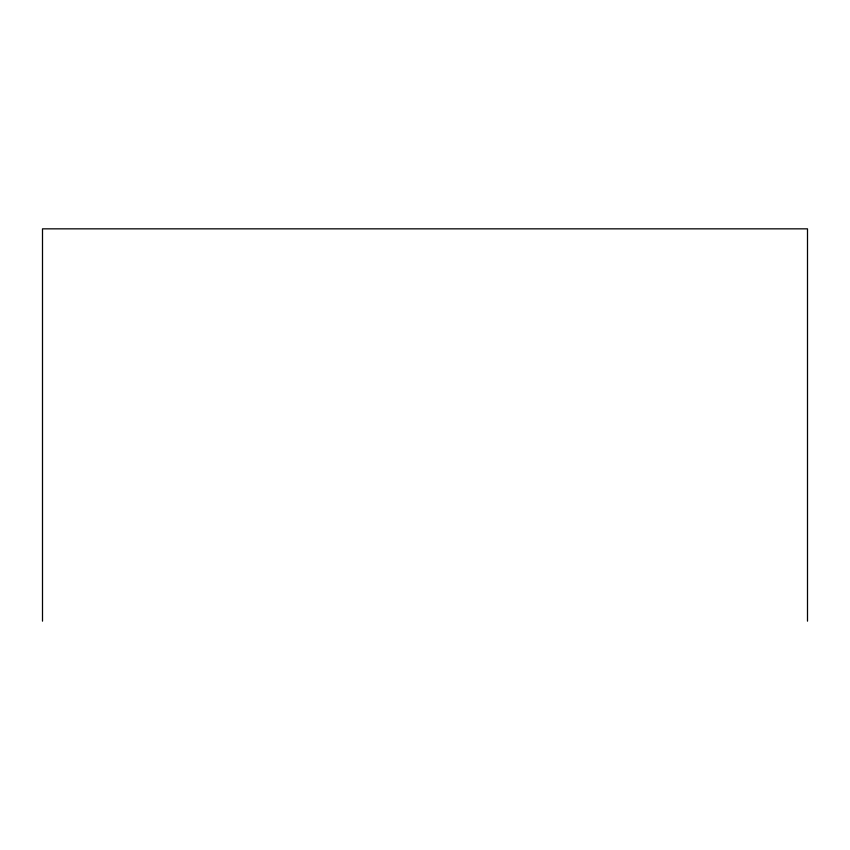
<?xml version="1.0" encoding="UTF-8"?>
<svg xmlns="http://www.w3.org/2000/svg" width="850" height="850" viewBox="0 0 850 850"><rect width="100%" height="100%" fill="white"/><g stroke="black" fill="none" stroke-linecap="round" stroke-linejoin="round"><path stroke-width="1.27" d="M807.5 621.159L807.5 228.841L42.5 228.841L42.5 621.159"/></g></svg>
